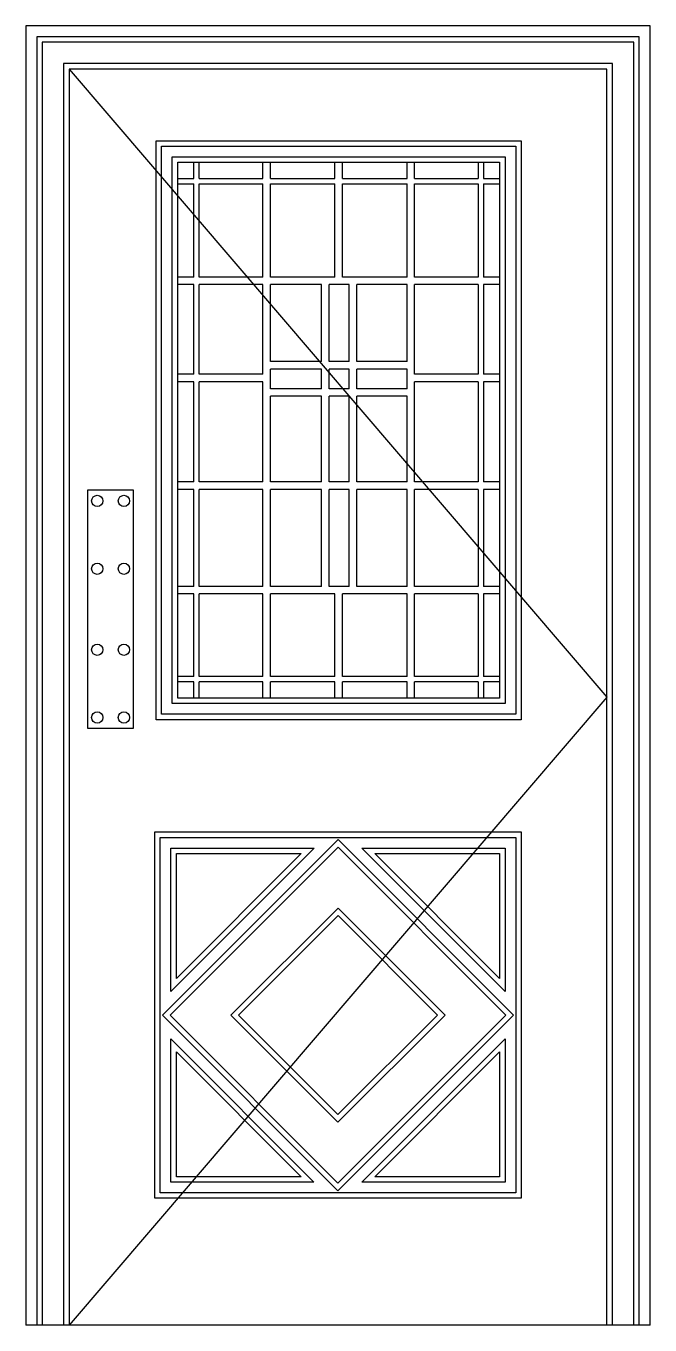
# Model space of a CAD drawing. Header units: metres. Extents: x -4748 to -3704, y 28 to 2200.
import ezdxf

# ---------------------------------------------------------------- set-up
doc = ezdxf.new("R2010")
doc.units = ezdxf.units.M
for name, color, linetype in [('3', 3, 'Continuous'), ('4', 4, 'Continuous'), ('7', 7, 'Continuous'), ('BH', 3, 'Continuous'), ('WALL', 7, 'Continuous')]:
    doc.layers.add(name, color=color, linetype=linetype)

msp = doc.modelspace()

# ---------------------------------------------------------------- hatches: boundary and pattern name
at = {"layer": 'BH'}
h = msp.add_hatch(dxfattribs=at)
h.set_pattern_fill('AR-CONC', scale=20)
h.paths.add_polyline_path([(-4059.25, 546.03), (-4225.64, 712.3), (-4392.08, 545.98), (-4225.81, 379.59)])
h.paths.add_polyline_path([(-3955.19, 816.25), (-4164.15, 816.25), (-3955.19, 607.45)])
h.paths.add_polyline_path([(-4164.15, 275.8), (-3955.19, 275.8), (-3955.19, 484.61)])
h.paths.add_polyline_path([(-4496.09, 484.54), (-4496.09, 275.8), (-4287.51, 275.8)])
h.paths.add_polyline_path([(-4496.09, 607.45), (-4287.13, 816.25), (-4496.09, 816.25)])

# ---------------------------------------------------------------- linework, layer by layer
at = {"layer": '3'}
for p, q in [((-4466.8, 1945.04), (-4466.8, 1972.04)), ((-4457.8, 1945.04), (-4457.8, 1972.04)), ((-4351.39, 1945.04), (-4351.39, 1972.04)), ((-4338.79, 1945.04), (-4338.79, 1972.04)), ((-4230.79, 1945.04), (-4230.79, 1972.04)), ((-4218.19, 1945.04), (-4218.19, 1972.04)), ((-4110.19, 1945.04), (-4110.19, 1972.04)), ((-4097.59, 1945.04), (-4097.59, 1972.04)), ((-3991.19, 1972.04), (-3991.19, 1945.04)), ((-3982.19, 1972.04), (-3982.19, 1945.04)), ((-4493.8, 1945.04), (-4466.8, 1945.04)), ((-4493.8, 1936.04), (-4466.8, 1936.04)), ((-4466.8, 1780.09), (-4466.8, 1936.04)), ((-4457.8, 1945.04), (-4351.39, 1945.04)), ((-4457.8, 1780.09), (-4457.8, 1936.04)), ((-4457.8, 1936.04), (-4351.39, 1936.04)), ((-4351.39, 1780.09), (-4351.39, 1936.04)), ((-4338.79, 1945.04), (-4230.79, 1945.04)), ((-4338.79, 1936.04), (-4230.79, 1936.04)), ((-4338.79, 1780.09), (-4338.79, 1936.04)), ((-4230.79, 1780.09), (-4230.79, 1936.04)), ((-4218.19, 1945.04), (-4110.19, 1945.04)), ((-4218.19, 1780.09), (-4218.19, 1936.04)), ((-4218.19, 1936.04), (-4110.19, 1936.04)), ((-4110.19, 1780.09), (-4110.19, 1936.04)), ((-4097.59, 1945.04), (-3991.19, 1945.04)), ((-4097.59, 1780.09), (-4097.59, 1936.04)), ((-4097.59, 1936.04), (-3991.19, 1936.04)), ((-3991.19, 1936.04), (-3991.19, 1780.09)), ((-3982.19, 1945.04), (-3955.19, 1945.04)), ((-3982.19, 1936.04), (-3955.19, 1936.04)), ((-3982.19, 1936.04), (-3982.19, 1780.09)), ((-4466.8, 1780.09), (-4493.8, 1780.09)), ((-4466.8, 1767.49), (-4493.8, 1767.49)), ((-4466.8, 1617.64), (-4466.8, 1767.49)), ((-4351.39, 1780.09), (-4457.8, 1780.09)), ((-4457.8, 1617.64), (-4457.8, 1767.49)), ((-4351.39, 1767.49), (-4457.8, 1767.49)), ((-4351.39, 1617.64), (-4351.39, 1767.49)), ((-4230.79, 1780.09), (-4338.79, 1780.09)), ((-4338.79, 1638.79), (-4338.79, 1767.49)), ((-4253.09, 1767.49), (-4338.79, 1767.49)), ((-4253.09, 1638.79), (-4253.09, 1767.49)), ((-4240.49, 1638.79), (-4240.49, 1767.49)), ((-4206.94, 1767.49), (-4240.49, 1767.49)), ((-4110.19, 1780.09), (-4218.19, 1780.09)), ((-4206.94, 1638.79), (-4206.94, 1767.49)), ((-4194.34, 1638.79), (-4194.34, 1767.49)), ((-4110.19, 1767.49), (-4194.34, 1767.49)), ((-4110.19, 1638.79), (-4110.19, 1767.49)), ((-3991.19, 1780.09), (-4097.59, 1780.09)), ((-4097.59, 1617.64), (-4097.59, 1767.49)), ((-3991.19, 1767.49), (-4097.59, 1767.49)), ((-3991.19, 1767.49), (-3991.19, 1617.64)), ((-3955.19, 1780.09), (-3982.19, 1780.09)), ((-3982.19, 1767.49), (-3982.19, 1617.64)), ((-3955.19, 1767.49), (-3982.19, 1767.49)), ((-4253.09, 1638.79), (-4338.79, 1638.79)), ((-4206.94, 1638.79), (-4240.49, 1638.79)), ((-4110.19, 1638.79), (-4194.34, 1638.79)), ((-4466.8, 1617.64), (-4493.8, 1617.64)), ((-4351.39, 1617.64), (-4457.8, 1617.64)), ((-4253.09, 1626.19), (-4338.79, 1626.19)), ((-4338.79, 1593.34), (-4338.79, 1626.19)), ((-4253.09, 1593.34), (-4253.09, 1626.19)), ((-4206.94, 1626.19), (-4240.49, 1626.19)), ((-4240.49, 1593.34), (-4240.49, 1626.19)), ((-4206.94, 1593.34), (-4206.94, 1626.19)), ((-4194.34, 1593.34), (-4194.34, 1626.19)), ((-4110.19, 1626.19), (-4194.34, 1626.19)), ((-4110.19, 1593.34), (-4110.19, 1626.19)), ((-3991.19, 1617.64), (-4097.59, 1617.64)), ((-3955.19, 1617.64), (-3982.19, 1617.64)), ((-4466.8, 1605.04), (-4493.8, 1605.04)), ((-4466.8, 1437.64), (-4466.8, 1605.04)), ((-4351.39, 1605.04), (-4457.8, 1605.04)), ((-4457.8, 1437.64), (-4457.8, 1605.04)), ((-4351.39, 1437.64), (-4351.39, 1605.04)), ((-4253.09, 1593.34), (-4338.79, 1593.34)), ((-4206.94, 1593.34), (-4240.49, 1593.34)), ((-4110.19, 1593.34), (-4194.34, 1593.34)), ((-3991.19, 1605.04), (-4097.59, 1605.04)), ((-4097.59, 1437.64), (-4097.59, 1605.04)), ((-3991.19, 1605.04), (-3991.19, 1437.64)), ((-3955.19, 1605.04), (-3982.19, 1605.04)), ((-3982.19, 1605.04), (-3982.19, 1437.64)), ((-4253.09, 1580.74), (-4338.79, 1580.74)), ((-4338.79, 1437.64), (-4338.79, 1580.74)), ((-4253.09, 1437.64), (-4253.09, 1580.74)), ((-4206.94, 1580.74), (-4240.49, 1580.74)), ((-4240.49, 1437.64), (-4240.49, 1580.74)), ((-4206.94, 1437.64), (-4206.94, 1580.74)), ((-4110.19, 1580.74), (-4194.34, 1580.74)), ((-4194.34, 1437.64), (-4194.34, 1580.74)), ((-4110.19, 1437.64), (-4110.19, 1580.74)), ((-4466.8, 1437.64), (-4493.8, 1437.64)), ((-4351.39, 1437.64), (-4457.8, 1437.64)), ((-4253.09, 1437.64), (-4338.79, 1437.64)), ((-4206.94, 1437.64), (-4240.49, 1437.64)), ((-4110.19, 1437.64), (-4194.34, 1437.64)), ((-3991.19, 1437.64), (-4097.59, 1437.64)), ((-3955.19, 1437.64), (-3982.19, 1437.64)), ((-4466.8, 1425.04), (-4493.8, 1425.04)), ((-4466.8, 1262.8), (-4466.8, 1425.04)), ((-4457.8, 1262.8), (-4457.8, 1425.04)), ((-4351.39, 1425.04), (-4457.8, 1425.04)), ((-4351.39, 1262.8), (-4351.39, 1425.04)), ((-4338.79, 1262.8), (-4338.79, 1425.04)), ((-4253.09, 1425.04), (-4338.79, 1425.04)), ((-4253.09, 1262.8), (-4253.09, 1425.04)), ((-4240.49, 1262.8), (-4240.49, 1425.04)), ((-4206.94, 1425.04), (-4240.49, 1425.04)), ((-4206.94, 1262.8), (-4206.94, 1425.04)), ((-4194.34, 1262.8), (-4194.34, 1425.04)), ((-4110.19, 1425.04), (-4194.34, 1425.04)), ((-4110.19, 1262.8), (-4110.19, 1425.04)), ((-4097.59, 1262.8), (-4097.59, 1425.04)), ((-3991.19, 1425.04), (-4097.59, 1425.04)), ((-3991.19, 1425.04), (-3991.19, 1262.8)), ((-3982.19, 1425.04), (-3982.19, 1262.8)), ((-3955.19, 1425.04), (-3982.19, 1425.04)), ((-4466.8, 1262.8), (-4493.8, 1262.8)), ((-4351.39, 1262.8), (-4457.8, 1262.8)), ((-4253.09, 1262.8), (-4338.79, 1262.8)), ((-4206.94, 1262.8), (-4240.49, 1262.8)), ((-4110.19, 1262.8), (-4194.34, 1262.8)), ((-3991.19, 1262.8), (-4097.59, 1262.8)), ((-3955.19, 1262.8), (-3982.19, 1262.8)), ((-4466.8, 1250.2), (-4493.8, 1250.2)), ((-4466.8, 1112), (-4466.8, 1250.2)), ((-4351.39, 1250.2), (-4457.8, 1250.2)), ((-4457.8, 1112), (-4457.8, 1250.2)), ((-4351.39, 1112), (-4351.39, 1250.2)), ((-4230.79, 1250.2), (-4338.79, 1250.2)), ((-4338.79, 1112), (-4338.79, 1250.2)), ((-4230.79, 1112), (-4230.79, 1250.2)), ((-4218.19, 1112), (-4218.19, 1250.2)), ((-4110.19, 1250.2), (-4218.19, 1250.2)), ((-4110.19, 1112), (-4110.19, 1250.2)), ((-4097.59, 1112), (-4097.59, 1250.2)), ((-3991.19, 1250.2), (-4097.59, 1250.2)), ((-3991.19, 1250.2), (-3991.19, 1112)), ((-3955.19, 1250.2), (-3982.19, 1250.2)), ((-3982.19, 1250.2), (-3982.19, 1112)), ((-4466.8, 1112), (-4493.8, 1112)), ((-4351.39, 1112), (-4457.8, 1112)), ((-4230.79, 1112), (-4338.79, 1112)), ((-4110.19, 1112), (-4218.19, 1112)), ((-3991.19, 1112), (-4097.59, 1112)), ((-3955.19, 1112), (-3982.19, 1112)), ((-4466.8, 1103), (-4493.8, 1103)), ((-4466.8, 1076), (-4466.8, 1103)), ((-4457.8, 1076), (-4457.8, 1103)), ((-4351.39, 1103), (-4457.8, 1103)), ((-4351.39, 1076), (-4351.39, 1103)), ((-4230.79, 1103), (-4338.79, 1103)), ((-4338.79, 1076), (-4338.79, 1103)), ((-4230.79, 1076), (-4230.79, 1103)), ((-4218.19, 1076), (-4218.19, 1103)), ((-4110.19, 1103), (-4218.19, 1103)), ((-4110.19, 1076), (-4110.19, 1103)), ((-4097.59, 1076), (-4097.59, 1103)), ((-3991.19, 1103), (-4097.59, 1103)), ((-3991.19, 1103), (-3991.19, 1076)), ((-3955.19, 1103), (-3982.19, 1103)), ((-3982.19, 1103), (-3982.19, 1076))]:
    msp.add_line(p, q, dxfattribs=at)
for points in [[(-3721.64, 27.85), (-3721.64, 2181.86), (-4729.64, 2181.86), (-4729.64, 27.85)], [(-3766.64, 27.85), (-3766.64, 2136.86), (-4684.64, 2136.86), (-4684.64, 27.85)], [(-4675.64, 2127.86), (-3775.64, 1077.86), (-4675.64, 27.85)], [(-4203.9, 248.8), (-4523.09, 248.8), (-4523.09, 843.25), (-3928.19, 843.25), (-3928.19, 248.8), (-4191.17, 248.8)], [(-4496.09, 607.45), (-4496.09, 816.25), (-4287.13, 816.25)], [(-4287.13, 816.25), (-4496.09, 607.45)], [(-4164.15, 816.25), (-3955.19, 816.25), (-3955.19, 607.45)], [(-3955.19, 607.45), (-4164.15, 816.25)], [(-4496.09, 484.54), (-4287.51, 275.8)], [(-4287.51, 275.8), (-4496.09, 275.8), (-4496.09, 484.54)], [(-3955.19, 484.61), (-3955.19, 275.8), (-4164.15, 275.8)], [(-4164.15, 275.8), (-3955.19, 484.61)]]:
    msp.add_lwpolyline(points, dxfattribs=at)
for points in [[(-3928.19, 1049), (-4520.8, 1049), (-4520.8, 1999.04), (-3928.19, 1999.04)], [(-3955.19, 1076), (-4493.8, 1076), (-4493.8, 1972.04), (-3955.19, 1972.04)], [(-4225.85, 265.03), (-3944.65, 546.03), (-4225.64, 826.81), (-4506.63, 546.02)], [(-4225.81, 379.59), (-4059.25, 546.03), (-4225.64, 712.3), (-4392.08, 545.98)]]:
    msp.add_lwpolyline(points, close=True, dxfattribs=at)
for centre in [(-4628.35, 1405.79), (-4583.8, 1405.79), (-4628.35, 1292.39), (-4583.8, 1292.39), (-4628.35, 1156.99), (-4583.8, 1156.99), (-4628.35, 1043.59), (-4583.8, 1043.59)]:
    msp.add_circle(centre, 9.45, dxfattribs=at)
at = {"layer": '4'}
msp.add_lwpolyline([(-3703.64, 27.85), (-3703.64, 2199.86), (-4747.64, 2199.86), (-4747.64, 27.85)], dxfattribs=at)
at = {"layer": '7'}
msp.add_line((-4191.17, 248.8), (-4203.9, 248.8), dxfattribs=at)
for points in [[(-3730.64, 27.85), (-3730.64, 2172.86), (-4720.64, 2172.86), (-4720.64, 27.85)], [(-3775.64, 27.85), (-3775.64, 2127.86), (-4675.64, 2127.86), (-4675.64, 27.85)], [(-4505.09, 585.73), (-4505.09, 825.25), (-4265.39, 825.25)], [(-4265.39, 825.25), (-4505.09, 585.73)], [(-4185.89, 825.25), (-3946.19, 825.25), (-3946.19, 585.73)], [(-3946.19, 585.73), (-4185.89, 825.25)], [(-4505.09, 506.28), (-4265.79, 266.8)], [(-4265.79, 266.8), (-4505.09, 266.8), (-4505.09, 506.28)], [(-3946.19, 506.32), (-3946.19, 266.8), (-4185.89, 266.8)], [(-4185.89, 266.8), (-3946.19, 506.32)]]:
    msp.add_lwpolyline(points, dxfattribs=at)
for points in [[(-3919.19, 1040), (-4529.8, 1040), (-4529.8, 2008.04), (-3919.19, 2008.04)], [(-3946.19, 1067), (-4502.8, 1067), (-4502.8, 1981.04), (-3946.19, 1981.04)], [(-4568.05, 1025.14), (-4644.1, 1025.14), (-4644.1, 1424.24), (-4568.05, 1424.24)], [(-3919.19, 239.8), (-4532.09, 239.8), (-4532.09, 852.25), (-3919.19, 852.25)], [(-4225.86, 252.31), (-3931.92, 546.03), (-4225.64, 839.53), (-4519.36, 546.02)], [(-4225.82, 366.86), (-4046.51, 546.03), (-4225.64, 725.02), (-4404.81, 545.98)]]:
    msp.add_lwpolyline(points, close=True, dxfattribs=at)
at = {"layer": 'WALL'}
msp.add_line((-3703.64, 27.85), (-4747.64, 27.85), dxfattribs=at)

doc.saveas('drawing.dxf')
